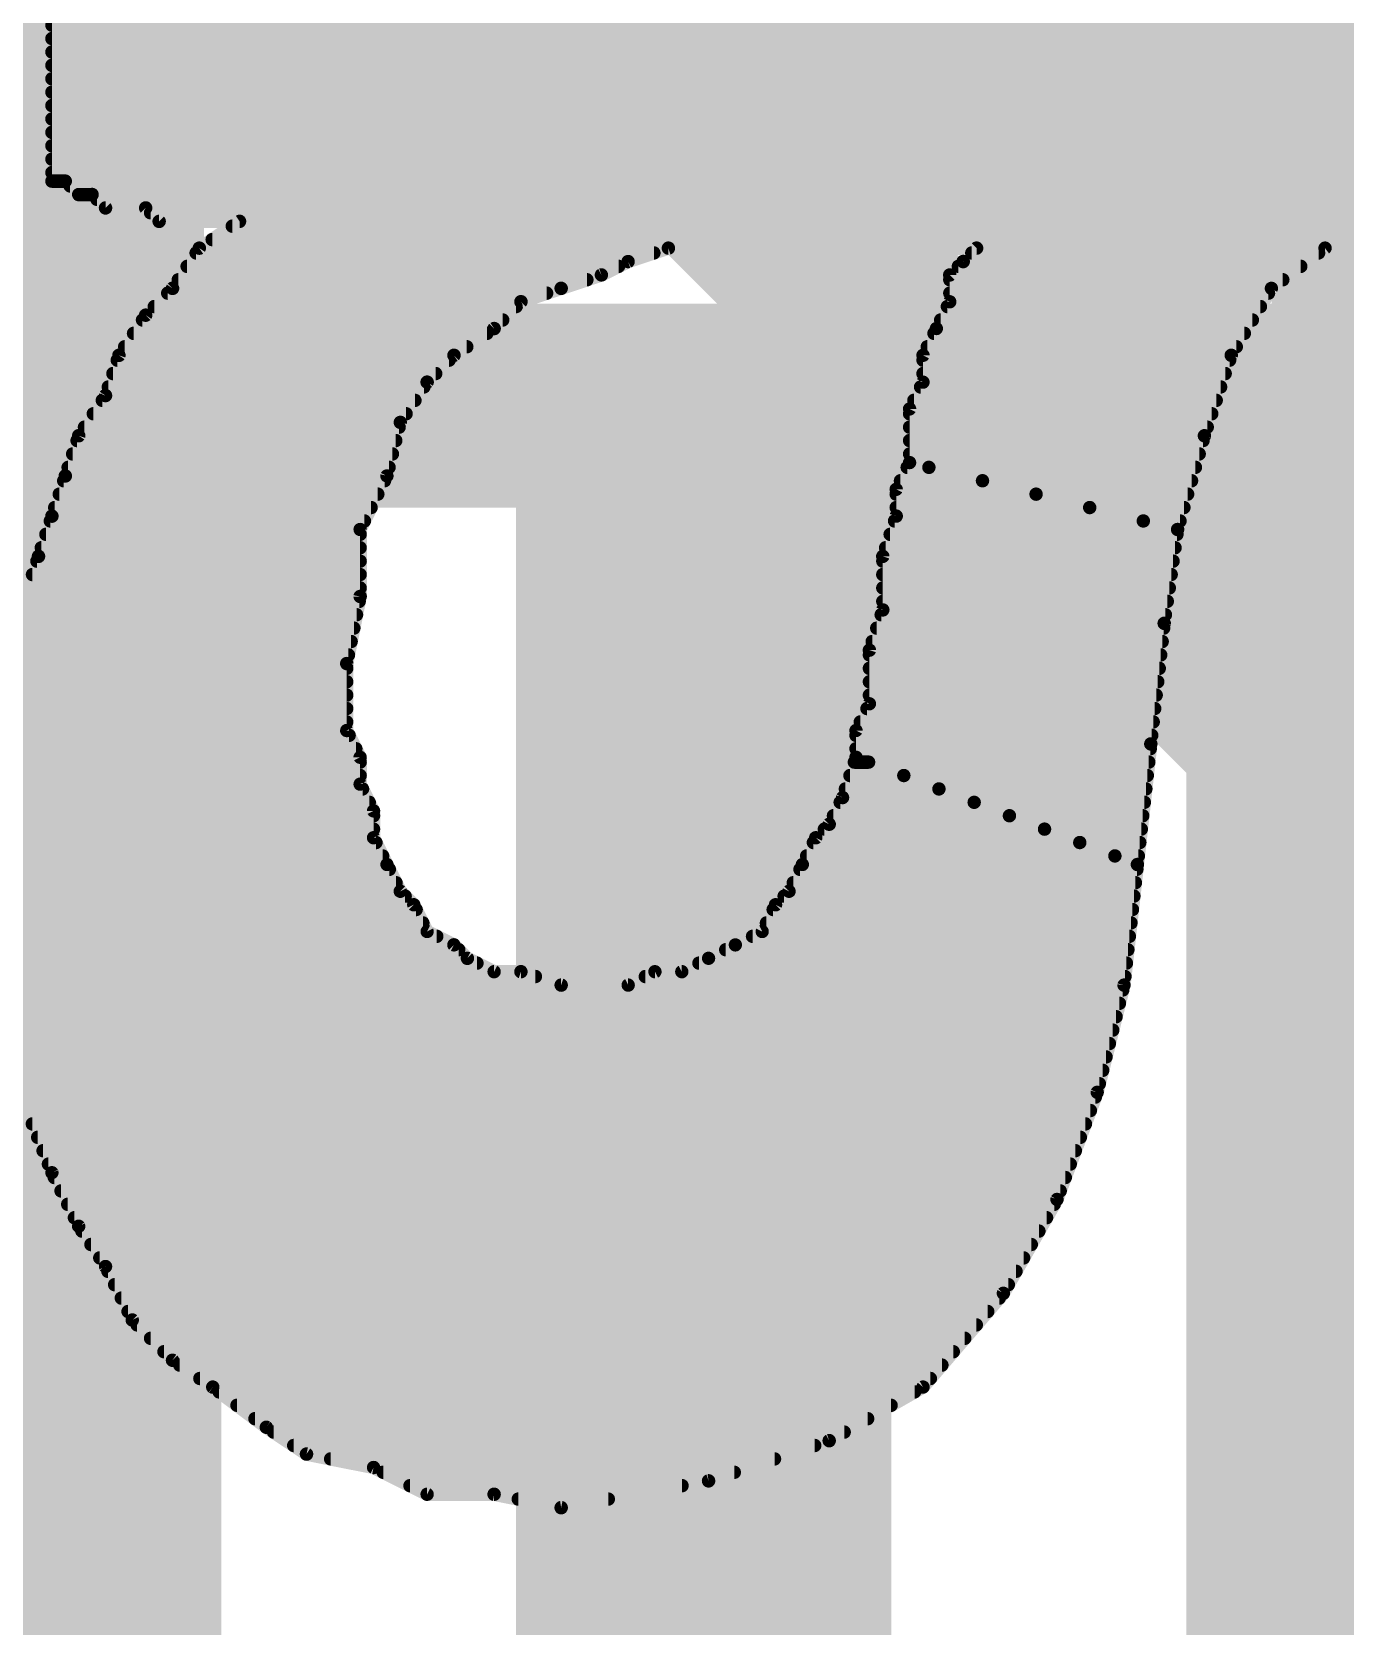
# Model space of a CAD drawing. Extents: x -33 to 74, y -20 to 37.
# Drawn here: x 8.139 to 9.119, y 9.305 to 10.495 of the extents above; entities that cross this region are included whole.
import ezdxf

# ---------------------------------------------------------------- set-up
doc = ezdxf.new("R2010")
doc.units = 0
for name, color, linetype in [('1', 12, 'CONTINUOUS'), ('16', 132, 'CONTINUOUS'), ('18', 110, 'CONTINUOUS'), ('22', 40, 'CONTINUOUS'), ('51', 53, 'CONTINUOUS')]:
    doc.layers.add(name, color=color, linetype=linetype)

# ---------------------------------------------------------------- blocks, each defined once
blk = doc.blocks.new('RECT')
blk.add_solid([(-0.5, -0.5), (0.5, -0.5), (-0.5, 0.5), (0.5, 0.5)])
blk = doc.blocks.new('ROUNDV')
at = {"const_width": 0.5}
blk.add_lwpolyline([(0, -0.25, 1), (0, 0.25, 1), (0, -0.25)], format="xyb", dxfattribs=at)

msp = doc.modelspace()

# ---------------------------------------------------------------- linework, layer by layer
at = {"layer": '1'}
for points, const_width in [([(9.14, 9.466), (9.14, 10.791)], 0.1524), ([(8.14, 9.466), (8.14, 10.7054)], 0.254), ([(8.64, 9.466), (8.64, 8.6574)], 0.254)]:
    msp.add_lwpolyline(points, dxfattribs=dict(at, const_width=const_width))
for points, const_width in [([(8.7035, 9.466, 1), (8.5765, 9.466)], 0.127), ([(8.0765, 9.466, 1), (8.2035, 9.466)], 0.127), ([(9.1019, 9.466, 1), (9.1781, 9.466)], 0.0762)]:
    msp.add_lwpolyline(points, format="xyb", dxfattribs=dict(at, const_width=const_width))
at = {"layer": '16', "const_width": 0.1524}
for points in [[(8.636, 10.414), (8.636, 12.1158)], [(9.652, 9.398), (8.636, 10.414)]]:
    msp.add_lwpolyline(points, dxfattribs=at)
at = {"layer": '16', "const_width": 0.0762}
for points in [[(8.6629, 10.4409, 1), (8.6091, 10.3871)], [(8.5979, 10.414, 1), (8.6741, 10.414)]]:
    msp.add_lwpolyline(points, format="xyb", dxfattribs=at)
at = {"layer": '22', "const_width": 0.01}
for points in [[(8.1536, 10.7736), (8.1536, 10.3836)], [(8.1536, 10.5), (9.543, 10.5)], [(8.1536, 10.49), (9.547, 10.49)], [(8.1536, 10.48), (9.551, 10.48)], [(8.1536, 10.47), (9.5543, 10.47)], [(8.1536, 10.46), (9.5563, 10.46)], [(8.1536, 10.45), (9.5583, 10.45)], [(8.1536, 10.44), (9.5603, 10.44)], [(8.1536, 10.43), (9.5623, 10.43)], [(8.1536, 10.42), (9.565, 10.42)], [(8.1536, 10.41), (9.569, 10.41)], [(8.1536, 10.4), (9.573, 10.4)], [(8.1536, 10.39), (9.577, 10.39)], [(8.1536, 10.3836), (8.1636, 10.3836)], [(8.1636, 10.3836), (8.1736, 10.3736)], [(8.1672, 10.38), (9.581, 10.38)], [(8.1736, 10.3736), (8.1836, 10.3736)], [(8.1836, 10.3736), (8.1936, 10.3636)], [(8.1872, 10.37), (9.5843, 10.37)], [(8.1936, 10.3636), (8.2236, 10.3636)], [(8.2236, 10.3636), (8.2336, 10.3536)], [(8.2272, 10.36), (9.5863, 10.36)], [(8.2336, 10.3536), (8.2936, 10.3536)], [(8.2936, 10.3536), (8.2636, 10.3336)], [(8.2882, 10.35), (9.5883, 10.35)], [(8.2732, 10.34), (9.5903, 10.34)], [(8.2636, 10.3336), (8.2436, 10.3036)], [(8.2612, 10.33), (8.6028, 10.33)], [(8.5636, 10.3136), (8.5836, 10.3236)], [(8.5836, 10.3236), (8.6136, 10.3336)], [(8.6136, 10.3336), (8.8436, 10.3336)], [(8.8336, 10.3236), (8.8236, 10.3136)], [(8.8436, 10.3336), (8.8336, 10.3236)], [(8.84, 10.33), (9.0988, 10.33)], [(9.0636, 10.3036), (9.1036, 10.3336)], [(9.1036, 10.3336), (9.2136, 10.3336)], [(8.2545, 10.32), (8.5764, 10.32)], [(8.5336, 10.3036), (8.5636, 10.3136)], [(8.8236, 10.3136), (8.8236, 10.2936)], [(8.83, 10.32), (9.0855, 10.32)], [(8.2436, 10.3036), (8.2236, 10.2836)], [(8.24, 10.3), (8.5228, 10.3)], [(8.2479, 10.31), (8.5528, 10.31)], [(8.5036, 10.2936), (8.5336, 10.3036)], [(8.8236, 10.31), (9.0721, 10.31)], [(8.8236, 10.3), (9.0614, 10.3)], [(9.0336, 10.2536), (9.0636, 10.3036)], [(8.23, 10.29), (8.5, 10.29)], [(8.4836, 10.2736), (8.5036, 10.2936)], [(8.8236, 10.2936), (8.8136, 10.2736)], [(8.8218, 10.29), (9.0554, 10.29)], [(8.2236, 10.2836), (8.2036, 10.2536)], [(8.2212, 10.28), (8.49, 10.28)], [(8.8168, 10.28), (9.0494, 10.28)], [(8.2145, 10.27), (8.4782, 10.27)], [(8.4536, 10.2536), (8.4836, 10.2736)], [(8.8136, 10.2736), (8.8036, 10.2536)], [(8.8118, 10.27), (9.0434, 10.27)], [(8.2036, 10.2536), (8.1936, 10.2236)], [(8.2079, 10.26), (8.4632, 10.26)], [(8.4336, 10.2336), (8.4536, 10.2536)], [(8.8036, 10.2536), (8.8036, 10.2336)], [(8.8068, 10.26), (9.0374, 10.26)], [(9.0136, 10.1936), (9.0336, 10.2536)], [(8.1991, 10.24), (8.44, 10.24)], [(8.2024, 10.25), (8.45, 10.25)], [(8.8036, 10.25), (9.0324, 10.25)], [(8.8036, 10.24), (9.0291, 10.24)], [(8.1957, 10.23), (8.4312, 10.23)], [(8.4136, 10.2036), (8.4336, 10.2336)], [(8.8036, 10.2336), (8.7936, 10.2136)], [(8.8018, 10.23), (9.0257, 10.23)], [(8.1936, 10.2236), (8.1736, 10.1936)], [(8.1912, 10.22), (8.4245, 10.22)], [(8.7968, 10.22), (9.0224, 10.22)], [(8.1845, 10.21), (8.4179, 10.21)], [(8.4036, 10.1636), (8.4136, 10.2036)], [(8.7936, 10.2136), (8.7936, 10.1736)], [(8.7936, 10.21), (9.0191, 10.21)], [(8.1736, 10.1936), (8.1636, 10.1636)], [(8.1779, 10.2), (8.4127, 10.2)], [(8.7936, 10.2), (9.0157, 10.2)], [(8.9936, 10.1236), (9.0136, 10.1936)], [(8.1691, 10.18), (8.4077, 10.18)], [(8.1724, 10.19), (8.4102, 10.19)], [(8.7936, 10.19), (9.0126, 10.19)], [(8.7936, 10.18), (9.0097, 10.18)], [(8.1657, 10.17), (8.4052, 10.17)], [(8.7936, 10.1736), (8.7836, 10.1536)], [(8.7918, 10.17), (8.808, 10.17)], [(8.9936, 10.1236), (8.7936, 10.1736)], [(8.7936, 10.1736), (8.9936, 10.1236)], [(8.808, 10.17), (9.0069, 10.17)], [(8.1636, 10.1636), (8.1536, 10.1336)], [(8.1624, 10.16), (8.4018, 10.16)], [(8.3836, 10.1236), (8.4036, 10.1636)], [(8.7868, 10.16), (8.848, 10.16)], [(8.848, 10.16), (9.004, 10.16)], [(8.1591, 10.15), (8.3968, 10.15)], [(8.7836, 10.1536), (8.7836, 10.1336)], [(8.7836, 10.15), (8.888, 10.15)], [(8.888, 10.15), (9.0011, 10.15)], [(8.1536, 10.1336), (8.1436, 10.1036)], [(8.1557, 10.14), (8.3918, 10.14)], [(8.7836, 10.1336), (8.7736, 10.1036)], [(8.7836, 10.14), (8.928, 10.14)], [(8.928, 10.14), (8.9983, 10.14)], [(8.1524, 10.13), (8.3868, 10.13)], [(8.3836, 10.0736), (8.3836, 10.1236)], [(8.7824, 10.13), (8.968, 10.13)], [(8.968, 10.13), (8.9954, 10.13)], [(8.9836, 10.0536), (8.9936, 10.1236)], [(8.1457, 10.11), (8.3836, 10.11)], [(8.1491, 10.12), (8.3836, 10.12)], [(8.7757, 10.11), (8.9917, 10.11)], [(8.7791, 10.12), (8.9931, 10.12)], [(8.1436, 10.1036), (8.1336, 10.0736)], [(8.1424, 10.1), (8.3836, 10.1)], [(8.7736, 10.1036), (8.7736, 10.0636)], [(8.7736, 10.1), (8.9902, 10.1)], [(8.1391, 10.09), (8.3836, 10.09)], [(8.7736, 10.09), (8.9888, 10.09)], [(8.1357, 10.08), (8.3836, 10.08)], [(8.3736, 10.0236), (8.3836, 10.0736)], [(8.7736, 10.08), (8.9874, 10.08)], [(8.1336, 10.07), (8.3829, 10.07)], [(8.7736, 10.0636), (8.7636, 10.0336)], [(8.7736, 10.07), (8.9859, 10.07)], [(8.1336, 10.06), (8.3809, 10.06)], [(8.1336, 10.05), (8.3789, 10.05)], [(8.7691, 10.05), (8.9832, 10.05)], [(8.7724, 10.06), (8.9845, 10.06)], [(8.9736, 9.9636), (8.9836, 10.0536)], [(8.1324, 10.04), (8.3769, 10.04)], [(8.7657, 10.04), (8.9821, 10.04)], [(8.1291, 10.03), (8.3749, 10.03)], [(8.7636, 10.0336), (8.7636, 9.9936)], [(8.7636, 10.03), (8.981, 10.03)], [(8.1257, 10.02), (8.3736, 10.02)], [(8.3736, 9.9736), (8.3736, 10.0236)], [(8.7636, 10.02), (8.9799, 10.02)], [(8.1236, 10.01), (8.3736, 10.01)], [(8.7636, 10.01), (8.9788, 10.01)], [(8.1236, 10), (8.3736, 10)], [(8.1236, 9.99), (8.3736, 9.99)], [(8.7636, 9.9936), (8.7536, 9.9736)], [(8.7618, 9.99), (8.9765, 9.99)], [(8.7636, 10), (8.9776, 10)], [(8.1236, 9.98), (8.3736, 9.98)], [(8.7568, 9.98), (8.9754, 9.98)], [(8.1224, 9.97), (8.3754, 9.97)], [(8.3836, 9.9536), (8.3736, 9.9736)], [(8.7536, 9.9736), (8.7536, 9.9536)], [(8.7536, 9.97), (8.9743, 9.97)], [(8.1191, 9.96), (8.3804, 9.96)], [(8.3836, 9.9336), (8.3836, 9.9536)], [(8.7536, 9.9536), (8.7436, 9.9236)], [(8.7536, 9.96), (8.9732, 9.96)], [(8.7536, 9.9536), (8.9636, 9.8736)], [(8.9636, 9.8736), (8.7536, 9.9536)], [(8.9636, 9.8736), (8.9736, 9.9636)], [(8.1157, 9.95), (8.3836, 9.95)], [(8.7524, 9.95), (8.763, 9.95)], [(8.763, 9.95), (8.9721, 9.95)], [(8.1136, 9.94), (8.3836, 9.94)], [(8.1136, 9.93), (8.3854, 9.93)], [(8.3936, 9.9136), (8.3836, 9.9336)], [(8.7457, 9.93), (8.8155, 9.93)], [(8.7491, 9.94), (8.7893, 9.94)], [(8.7893, 9.94), (8.971, 9.94)], [(8.8155, 9.93), (8.9699, 9.93)], [(8.1136, 9.92), (8.3904, 9.92)], [(8.7436, 9.9236), (8.7336, 9.9036)], [(8.7418, 9.92), (8.8418, 9.92)], [(8.8418, 9.92), (8.9688, 9.92)], [(8.1136, 9.91), (8.3936, 9.91)], [(8.3936, 9.8936), (8.3936, 9.9136)], [(8.7368, 9.91), (8.8681, 9.91)], [(8.8681, 9.91), (8.9676, 9.91)], [(8.1136, 9.9), (8.3936, 9.9)], [(8.7336, 9.9036), (8.7236, 9.8936)], [(8.73, 9.9), (8.8943, 9.9)], [(8.8943, 9.9), (8.9665, 9.9)], [(8.1136, 9.89), (8.3954, 9.89)], [(8.4036, 9.8736), (8.3936, 9.8936)], [(8.7236, 9.8936), (8.7136, 9.8736)], [(8.7218, 9.89), (8.9206, 9.89)], [(8.9206, 9.89), (8.9654, 9.89)], [(8.1136, 9.88), (8.4004, 9.88)], [(8.4136, 9.8536), (8.4036, 9.8736)], [(8.7136, 9.8736), (8.7036, 9.8536)], [(8.7168, 9.88), (8.9468, 9.88)], [(8.9468, 9.88), (8.9643, 9.88)], [(8.9536, 9.7836), (8.9636, 9.8736)], [(8.1136, 9.87), (8.4054, 9.87)], [(8.1136, 9.86), (8.4104, 9.86)], [(8.7068, 9.86), (8.9621, 9.86)], [(8.7118, 9.87), (8.9632, 9.87)], [(8.1136, 9.85), (8.4172, 9.85)], [(8.4236, 9.8436), (8.4136, 9.8536)], [(8.7036, 9.8536), (8.6936, 9.8436)], [(8.7, 9.85), (8.961, 9.85)], [(8.1136, 9.84), (8.4254, 9.84)], [(8.4336, 9.8236), (8.4236, 9.8436)], [(8.6936, 9.8436), (8.6836, 9.8236)], [(8.6918, 9.84), (8.9599, 9.84)], [(8.1143, 9.83), (8.4304, 9.83)], [(8.4536, 9.8136), (8.4336, 9.8236)], [(8.6836, 9.8236), (8.6636, 9.8136)], [(8.6868, 9.83), (8.9588, 9.83)], [(8.1163, 9.82), (8.4408, 9.82)], [(8.4636, 9.8036), (8.4536, 9.8136)], [(8.6636, 9.8136), (8.6436, 9.8036)], [(8.6764, 9.82), (8.9576, 9.82)], [(8.1183, 9.81), (8.4572, 9.81)], [(8.1203, 9.8), (8.4708, 9.8)], [(8.4836, 9.7936), (8.4636, 9.8036)], [(8.6436, 9.8036), (8.6236, 9.7936)], [(8.6364, 9.8), (8.9554, 9.8)], [(8.6564, 9.81), (8.9565, 9.81)], [(8.1223, 9.79), (8.5144, 9.79)], [(8.5036, 9.7936), (8.4836, 9.7936)], [(8.5336, 9.7836), (8.5036, 9.7936)], [(8.6036, 9.7936), (8.5836, 9.7836)], [(8.5964, 9.79), (8.9543, 9.79)], [(8.6236, 9.7936), (8.6036, 9.7936)], [(8.1236, 9.78), (8.9527, 9.78)], [(8.5836, 9.7836), (8.5336, 9.7836)], [(8.9336, 9.7036), (8.9536, 9.7836)], [(8.1236, 9.77), (8.9502, 9.77)], [(8.1236, 9.76), (8.9477, 9.76)], [(8.1236, 9.75), (8.9452, 9.75)], [(8.1236, 9.74), (8.9427, 9.74)], [(8.1245, 9.73), (8.9402, 9.73)], [(8.127, 9.72), (8.9377, 9.72)], [(8.1295, 9.71), (8.9352, 9.71)], [(8.132, 9.7), (8.9322, 9.7)], [(8.1336, 9.6936), (8.1536, 9.6436)], [(8.9036, 9.6236), (8.9336, 9.7036)], [(8.135, 9.69), (8.9285, 9.69)], [(8.139, 9.68), (8.9248, 9.68)], [(8.143, 9.67), (8.921, 9.67)], [(8.147, 9.66), (8.9173, 9.66)], [(8.151, 9.65), (8.9135, 9.65)], [(8.1536, 9.6436), (8.1736, 9.6036)], [(8.1554, 9.64), (8.9098, 9.64)], [(8.1604, 9.63), (8.906, 9.63)], [(8.8636, 9.5536), (8.9036, 9.6236)], [(8.1654, 9.62), (8.9015, 9.62)], [(8.1704, 9.61), (8.8958, 9.61)], [(8.1736, 9.6036), (8.1936, 9.5736)], [(8.176, 9.6), (8.8901, 9.6)], [(8.1827, 9.59), (8.8844, 9.59)], [(8.1893, 9.58), (8.8787, 9.58)], [(8.1936, 9.5736), (8.2136, 9.5336)], [(8.1954, 9.57), (8.873, 9.57)], [(8.2004, 9.56), (8.8673, 9.56)], [(8.2054, 9.55), (8.8605, 9.55)], [(8.8036, 9.4836), (8.8636, 9.5536)], [(8.2104, 9.54), (8.8519, 9.54)], [(8.2136, 9.5336), (8.2436, 9.5036)], [(8.2172, 9.53), (8.8434, 9.53)], [(8.2272, 9.52), (8.8348, 9.52)], [(8.2372, 9.51), (8.8262, 9.51)], [(8.2436, 9.5036), (8.2736, 9.4836)], [(8.249, 9.5), (8.8177, 9.5)], [(8.264, 9.49), (8.8091, 9.49)], [(8.2736, 9.4836), (8.3136, 9.4536)], [(8.2784, 9.48), (8.7973, 9.48)], [(8.7336, 9.4436), (8.8036, 9.4836)], [(8.2917, 9.47), (8.7798, 9.47)], [(8.3051, 9.46), (8.7623, 9.46)], [(8.3136, 9.4536), (8.3436, 9.4336)], [(8.319, 9.45), (8.7448, 9.45)], [(8.6436, 9.4136), (8.7336, 9.4436)], [(8.334, 9.44), (8.7228, 9.44)], [(8.3436, 9.4336), (8.3936, 9.4236)], [(8.3616, 9.43), (8.6928, 9.43)], [(8.3936, 9.4236), (8.4336, 9.4036)], [(8.4008, 9.42), (8.6628, 9.42)], [(8.4208, 9.41), (8.6238, 9.41)], [(8.5336, 9.3936), (8.6436, 9.4136)], [(8.4336, 9.4036), (8.4836, 9.4036)], [(8.4836, 9.4036), (8.5336, 9.3936)], [(8.5016, 9.4), (8.5688, 9.4)]]:
    msp.add_lwpolyline(points, dxfattribs=at)
at = {"layer": '22', "const_width": 0.005}
for points in [[(8.1536, 10.5025, 1), (8.1536, 10.4975)], [(8.1536, 10.4925, 1), (8.1536, 10.4875)], [(8.1536, 10.4825, 1), (8.1536, 10.4775)], [(8.1536, 10.4725, 1), (8.1536, 10.4675)], [(8.1536, 10.4625, 1), (8.1536, 10.4575)], [(8.1536, 10.4525, 1), (8.1536, 10.4475)], [(8.1536, 10.4425, 1), (8.1536, 10.4375)], [(8.1536, 10.4325, 1), (8.1536, 10.4275)], [(8.1536, 10.4225, 1), (8.1536, 10.4175)], [(8.1536, 10.4125, 1), (8.1536, 10.4075)], [(8.1536, 10.4025, 1), (8.1536, 10.3975)], [(8.1536, 10.3925, 1), (8.1536, 10.3875)], [(8.1536, 10.3861, 1), (8.1536, 10.3811)], [(8.1654, 10.3854, 1), (8.1618, 10.3818)], [(8.1636, 10.3811, 1), (8.1636, 10.3861)], [(8.1511, 10.3836, 1), (8.1561, 10.3836)], [(8.1672, 10.3825, 1), (8.1672, 10.3775)], [(8.1736, 10.3761, 1), (8.1736, 10.3711)], [(8.1718, 10.3718, 1), (8.1754, 10.3754)], [(8.1854, 10.3754, 1), (8.1818, 10.3718)], [(8.1836, 10.3711, 1), (8.1836, 10.3761)], [(8.1872, 10.3725, 1), (8.1872, 10.3675)], [(8.1936, 10.3661, 1), (8.1936, 10.3611)], [(8.1918, 10.3618, 1), (8.1954, 10.3654)], [(8.2254, 10.3654, 1), (8.2218, 10.3618)], [(8.2236, 10.3611, 1), (8.2236, 10.3661)], [(8.2272, 10.3625, 1), (8.2272, 10.3575)], [(8.2336, 10.3561, 1), (8.2336, 10.3511)], [(8.2318, 10.3518, 1), (8.2354, 10.3554)], [(8.2882, 10.3525, 1), (8.2882, 10.3475)], [(8.295, 10.3515, 1), (8.2922, 10.3557)], [(8.2936, 10.3511, 1), (8.2936, 10.3561)], [(8.2732, 10.3425, 1), (8.2732, 10.3375)], [(8.2612, 10.3325, 1), (8.2612, 10.3275)], [(8.2622, 10.3357, 1), (8.265, 10.3315)], [(8.2657, 10.3322, 1), (8.2615, 10.335)], [(8.5828, 10.326, 1), (8.5844, 10.3212)], [(8.5847, 10.3214, 1), (8.5825, 10.3258)], [(8.6028, 10.3275, 1), (8.6028, 10.3325)], [(8.6136, 10.3361, 1), (8.6136, 10.3311)], [(8.6144, 10.3312, 1), (8.6128, 10.336)], [(8.8318, 10.3254, 1), (8.8354, 10.3218)], [(8.8354, 10.3218, 1), (8.8318, 10.3254)], [(8.84, 10.3325, 1), (8.84, 10.3275)], [(8.8454, 10.3318, 1), (8.8418, 10.3354)], [(8.8436, 10.3311, 1), (8.8436, 10.3361)], [(9.0988, 10.3275, 1), (9.0988, 10.3325)], [(9.1036, 10.3361, 1), (9.1036, 10.3311)], [(9.1051, 10.3316, 1), (9.1021, 10.3356)], [(8.2545, 10.3225, 1), (8.2545, 10.3175)], [(8.5625, 10.3158, 1), (8.5647, 10.3114)], [(8.5644, 10.3112, 1), (8.5628, 10.316)], [(8.5764, 10.3175, 1), (8.5764, 10.3225)], [(8.8261, 10.3136, 1), (8.8211, 10.3136)], [(8.8218, 10.3154, 1), (8.8254, 10.3118)], [(8.83, 10.3225, 1), (8.83, 10.3175)], [(9.0855, 10.3175, 1), (9.0855, 10.3225)], [(8.24, 10.3025, 1), (8.24, 10.2975)], [(8.2415, 10.305, 1), (8.2457, 10.3022)], [(8.2454, 10.3018, 1), (8.2418, 10.3054)], [(8.2479, 10.3125, 1), (8.2479, 10.3075)], [(8.5228, 10.2975, 1), (8.5228, 10.3025)], [(8.5328, 10.306, 1), (8.5344, 10.3012)], [(8.5344, 10.3012, 1), (8.5328, 10.306)], [(8.5528, 10.3075, 1), (8.5528, 10.3125)], [(8.8236, 10.3125, 1), (8.8236, 10.3075)], [(8.8236, 10.3025, 1), (8.8236, 10.2975)], [(9.0621, 10.3056, 1), (9.0651, 10.3016)], [(9.0614, 10.2975, 1), (9.0614, 10.3025)], [(9.0657, 10.3023, 1), (9.0615, 10.3049)], [(9.0721, 10.3075, 1), (9.0721, 10.3125)], [(8.23, 10.2925, 1), (8.23, 10.2875)], [(8.5, 10.2875, 1), (8.5, 10.2925)], [(8.5028, 10.296, 1), (8.5044, 10.2912)], [(8.5054, 10.2918, 1), (8.5018, 10.2954)], [(8.8218, 10.2925, 1), (8.8218, 10.2875)], [(8.8211, 10.2936, 1), (8.8261, 10.2936)], [(8.8258, 10.2925, 1), (8.8214, 10.2947)], [(9.0554, 10.2875, 1), (9.0554, 10.2925)], [(8.2212, 10.2825, 1), (8.2212, 10.2775)], [(8.2218, 10.2854, 1), (8.2254, 10.2818)], [(8.2257, 10.2822, 1), (8.2215, 10.285)], [(8.49, 10.2775, 1), (8.49, 10.2825)], [(8.8168, 10.2825, 1), (8.8168, 10.2775)], [(9.0494, 10.2775, 1), (9.0494, 10.2825)], [(8.2145, 10.2725, 1), (8.2145, 10.2675)], [(8.4782, 10.2675, 1), (8.4782, 10.2725)], [(8.4818, 10.2754, 1), (8.4854, 10.2718)], [(8.485, 10.2715, 1), (8.4822, 10.2757)], [(8.8118, 10.2725, 1), (8.8118, 10.2675)], [(8.8114, 10.2747, 1), (8.8158, 10.2725)], [(8.8158, 10.2725, 1), (8.8114, 10.2747)], [(9.0434, 10.2675, 1), (9.0434, 10.2725)], [(8.2015, 10.255, 1), (8.2057, 10.2522)], [(8.206, 10.2528, 1), (8.2012, 10.2544)], [(8.2079, 10.2625, 1), (8.2079, 10.2575)], [(8.4522, 10.2557, 1), (8.455, 10.2515)], [(8.4554, 10.2518, 1), (8.4518, 10.2554)], [(8.4632, 10.2575, 1), (8.4632, 10.2625)], [(8.8061, 10.2536, 1), (8.8011, 10.2536)], [(8.8014, 10.2547, 1), (8.8058, 10.2525)], [(8.8068, 10.2625, 1), (8.8068, 10.2575)], [(9.0315, 10.2549, 1), (9.0357, 10.2523)], [(9.036, 10.2528, 1), (9.0312, 10.2544)], [(9.0374, 10.2575, 1), (9.0374, 10.2625)], [(8.1991, 10.2425, 1), (8.1991, 10.2375)], [(8.2024, 10.2525, 1), (8.2024, 10.2475)], [(8.44, 10.2375, 1), (8.44, 10.2425)], [(8.45, 10.2475, 1), (8.45, 10.2525)], [(8.8036, 10.2525, 1), (8.8036, 10.2475)], [(8.8036, 10.2425, 1), (8.8036, 10.2375)], [(9.0291, 10.2375, 1), (9.0291, 10.2425)], [(9.0324, 10.2475, 1), (9.0324, 10.2525)], [(8.1957, 10.2325, 1), (8.1957, 10.2275)], [(8.4318, 10.2354, 1), (8.4354, 10.2318)], [(8.4312, 10.2275, 1), (8.4312, 10.2325)], [(8.4357, 10.2322, 1), (8.4315, 10.235)], [(8.8018, 10.2325, 1), (8.8018, 10.2275)], [(8.8011, 10.2336, 1), (8.8061, 10.2336)], [(8.8058, 10.2325, 1), (8.8014, 10.2347)], [(9.0257, 10.2275, 1), (9.0257, 10.2325)], [(8.1912, 10.2225, 1), (8.1912, 10.2175)], [(8.1912, 10.2244, 1), (8.196, 10.2228)], [(8.1957, 10.2222, 1), (8.1915, 10.225)], [(8.4245, 10.2175, 1), (8.4245, 10.2225)], [(8.7968, 10.2225, 1), (8.7968, 10.2175)], [(9.0224, 10.2175, 1), (9.0224, 10.2225)], [(8.1845, 10.2125, 1), (8.1845, 10.2075)], [(8.416, 10.203, 1), (8.4112, 10.2042)], [(8.4179, 10.2075, 1), (8.4179, 10.2125)], [(8.7961, 10.2136, 1), (8.7911, 10.2136)], [(8.7914, 10.2147, 1), (8.7958, 10.2125)], [(8.7936, 10.2125, 1), (8.7936, 10.2075)], [(9.0191, 10.2075, 1), (9.0191, 10.2125)], [(8.1715, 10.195, 1), (8.1757, 10.1922)], [(8.176, 10.1928, 1), (8.1712, 10.1944)], [(8.1779, 10.2025, 1), (8.1779, 10.1975)], [(8.4115, 10.205, 1), (8.4157, 10.2022)], [(8.4127, 10.1975, 1), (8.4127, 10.2025)], [(8.7936, 10.2025, 1), (8.7936, 10.1975)], [(9.0112, 10.1944, 1), (9.016, 10.1928)], [(9.016, 10.1929, 1), (9.0112, 10.1943)], [(9.0157, 10.1975, 1), (9.0157, 10.2025)], [(8.1691, 10.1825, 1), (8.1691, 10.1775)], [(8.1724, 10.1925, 1), (8.1724, 10.1875)], [(8.4077, 10.1775, 1), (8.4077, 10.1825)], [(8.4102, 10.1875, 1), (8.4102, 10.1925)], [(8.7936, 10.1925, 1), (8.7936, 10.1875)], [(8.7936, 10.1825, 1), (8.7936, 10.1775)], [(9.0097, 10.1775, 1), (9.0097, 10.1825)], [(9.0126, 10.1875, 1), (9.0126, 10.1925)], [(8.1657, 10.1725, 1), (8.1657, 10.1675)], [(8.4052, 10.1675, 1), (8.4052, 10.1725)], [(8.7918, 10.1725, 1), (8.7918, 10.1675)], [(8.7942, 10.176, 1), (8.793, 10.1712)], [(8.7942, 10.176, 1), (8.793, 10.1712)], [(8.7911, 10.1736, 1), (8.7961, 10.1736)], [(8.7958, 10.1725, 1), (8.7914, 10.1747)], [(8.808, 10.1725, 1), (8.808, 10.1675)], [(8.808, 10.1675, 1), (8.808, 10.1725)], [(9.0069, 10.1675, 1), (9.0069, 10.1725)], [(8.1624, 10.1625, 1), (8.1624, 10.1575)], [(8.1612, 10.1644, 1), (8.166, 10.1628)], [(8.166, 10.1628, 1), (8.1612, 10.1644)], [(8.4012, 10.1642, 1), (8.406, 10.163)], [(8.4058, 10.1625, 1), (8.4014, 10.1647)], [(8.4018, 10.1575, 1), (8.4018, 10.1625)], [(8.7868, 10.1625, 1), (8.7868, 10.1575)], [(8.848, 10.1625, 1), (8.848, 10.1575)], [(8.848, 10.1575, 1), (8.848, 10.1625)], [(9.004, 10.1575, 1), (9.004, 10.1625)], [(8.1591, 10.1525, 1), (8.1591, 10.1475)], [(8.3968, 10.1475, 1), (8.3968, 10.1525)], [(8.7861, 10.1536, 1), (8.7811, 10.1536)], [(8.7814, 10.1547, 1), (8.7858, 10.1525)], [(8.7836, 10.1525, 1), (8.7836, 10.1475)], [(8.888, 10.1525, 1), (8.888, 10.1475)], [(8.888, 10.1475, 1), (8.888, 10.1525)], [(9.0011, 10.1475, 1), (9.0011, 10.1525)], [(8.156, 10.1328, 1), (8.1512, 10.1344)], [(8.1557, 10.1425, 1), (8.1557, 10.1375)], [(8.3918, 10.1375, 1), (8.3918, 10.1425)], [(8.7836, 10.1425, 1), (8.7836, 10.1375)], [(8.786, 10.1328, 1), (8.7812, 10.1344)], [(8.928, 10.1425, 1), (8.928, 10.1375)], [(8.928, 10.1375, 1), (8.928, 10.1425)], [(8.9983, 10.1375, 1), (8.9983, 10.1425)], [(8.1524, 10.1325, 1), (8.1524, 10.1275)], [(8.1512, 10.1344, 1), (8.156, 10.1328)], [(8.3861, 10.1236, 1), (8.3811, 10.1236)], [(8.3814, 10.1247, 1), (8.3858, 10.1225)], [(8.3868, 10.1275, 1), (8.3868, 10.1325)], [(8.7824, 10.1325, 1), (8.7824, 10.1275)], [(8.7811, 10.1336, 1), (8.7861, 10.1336)], [(8.968, 10.1325, 1), (8.968, 10.1275)], [(8.968, 10.1275, 1), (8.968, 10.1325)], [(8.9961, 10.1232, 1), (8.9911, 10.124)], [(8.9912, 10.1243, 1), (8.996, 10.1229)], [(8.993, 10.1212, 1), (8.9942, 10.126)], [(8.993, 10.1212, 1), (8.9942, 10.126)], [(8.9954, 10.1275, 1), (8.9954, 10.1325)], [(8.1457, 10.1125, 1), (8.1457, 10.1075)], [(8.1491, 10.1225, 1), (8.1491, 10.1175)], [(8.3836, 10.1175, 1), (8.3836, 10.1225)], [(8.3836, 10.1075, 1), (8.3836, 10.1125)], [(8.7757, 10.1125, 1), (8.7757, 10.1075)], [(8.7791, 10.1225, 1), (8.7791, 10.1175)], [(8.9917, 10.1075, 1), (8.9917, 10.1125)], [(8.9931, 10.1175, 1), (8.9931, 10.1225)], [(8.1424, 10.1025, 1), (8.1424, 10.0975)], [(8.1412, 10.1044, 1), (8.146, 10.1028)], [(8.146, 10.1028, 1), (8.1412, 10.1044)], [(8.3836, 10.0975, 1), (8.3836, 10.1025)], [(8.7761, 10.1036, 1), (8.7711, 10.1036)], [(8.7712, 10.1044, 1), (8.776, 10.1028)], [(8.7736, 10.1025, 1), (8.7736, 10.0975)], [(8.9902, 10.0975, 1), (8.9902, 10.1025)], [(8.1391, 10.0925, 1), (8.1391, 10.0875)], [(8.3836, 10.0875, 1), (8.3836, 10.0925)], [(8.7736, 10.0925, 1), (8.7736, 10.0875)], [(8.9888, 10.0875, 1), (8.9888, 10.0925)], [(8.3861, 10.0731, 1), (8.3811, 10.0741)], [(8.3836, 10.0775, 1), (8.3836, 10.0825)], [(8.7736, 10.0825, 1), (8.7736, 10.0775)], [(8.9874, 10.0775, 1), (8.9874, 10.0825)], [(8.3811, 10.0736, 1), (8.3861, 10.0736)], [(8.3829, 10.0675, 1), (8.3829, 10.0725)], [(8.7736, 10.0725, 1), (8.7736, 10.0675)], [(8.7711, 10.0636, 1), (8.7761, 10.0636)], [(8.776, 10.0628, 1), (8.7712, 10.0644)], [(8.9859, 10.0675, 1), (8.9859, 10.0725)], [(8.3789, 10.0475, 1), (8.3789, 10.0525)], [(8.3809, 10.0575, 1), (8.3809, 10.0625)], [(8.7691, 10.0525, 1), (8.7691, 10.0475)], [(8.7724, 10.0625, 1), (8.7724, 10.0575)], [(8.9861, 10.0533, 1), (8.9811, 10.0539)], [(8.9811, 10.054, 1), (8.9861, 10.0532)], [(8.9832, 10.0475, 1), (8.9832, 10.0525)], [(8.9845, 10.0575, 1), (8.9845, 10.0625)], [(8.3769, 10.0375, 1), (8.3769, 10.0425)], [(8.7657, 10.0425, 1), (8.7657, 10.0375)], [(8.9821, 10.0375, 1), (8.9821, 10.0425)], [(8.3749, 10.0275, 1), (8.3749, 10.0325)], [(8.7661, 10.0336, 1), (8.7611, 10.0336)], [(8.7612, 10.0344, 1), (8.766, 10.0328)], [(8.7636, 10.0325, 1), (8.7636, 10.0275)], [(8.981, 10.0275, 1), (8.981, 10.0325)], [(8.3761, 10.0236, 1), (8.3711, 10.0236)], [(8.3711, 10.0241, 1), (8.3761, 10.0231)], [(8.3736, 10.0175, 1), (8.3736, 10.0225)], [(8.7636, 10.0225, 1), (8.7636, 10.0175)], [(8.9799, 10.0175, 1), (8.9799, 10.0225)], [(8.3736, 10.0075, 1), (8.3736, 10.0125)], [(8.7636, 10.0125, 1), (8.7636, 10.0075)], [(8.9788, 10.0075, 1), (8.9788, 10.0125)], [(8.3736, 9.9975, 1), (8.3736, 10.0025)], [(8.3736, 9.9875, 1), (8.3736, 9.9925)], [(8.7618, 9.9925, 1), (8.7618, 9.9875)], [(8.7636, 10.0025, 1), (8.7636, 9.9975)], [(8.7611, 9.9936, 1), (8.7661, 9.9936)], [(8.7658, 9.9925, 1), (8.7614, 9.9947)], [(8.9765, 9.9875, 1), (8.9765, 9.9925)], [(8.9776, 9.9975, 1), (8.9776, 10.0025)], [(8.3736, 9.9775, 1), (8.3736, 9.9825)], [(8.7568, 9.9825, 1), (8.7568, 9.9775)], [(8.9754, 9.9775, 1), (8.9754, 9.9825)], [(8.3758, 9.9747, 1), (8.3714, 9.9725)], [(8.3711, 9.9736, 1), (8.3761, 9.9736)], [(8.3754, 9.9675, 1), (8.3754, 9.9725)], [(8.7561, 9.9736, 1), (8.7511, 9.9736)], [(8.7514, 9.9747, 1), (8.7558, 9.9725)], [(8.7536, 9.9725, 1), (8.7536, 9.9675)], [(8.9743, 9.9675, 1), (8.9743, 9.9725)], [(8.3804, 9.9575, 1), (8.3804, 9.9625)], [(8.3861, 9.9536, 1), (8.3811, 9.9536)], [(8.7536, 9.9625, 1), (8.7536, 9.9575)], [(8.756, 9.9528, 1), (8.7512, 9.9544)], [(8.9761, 9.9633, 1), (8.9711, 9.9639)], [(8.9711, 9.9639, 1), (8.9761, 9.9633)], [(8.9732, 9.9575, 1), (8.9732, 9.9625)], [(8.3814, 9.9525, 1), (8.3858, 9.9547)], [(8.3836, 9.9475, 1), (8.3836, 9.9525)], [(8.7524, 9.9525, 1), (8.7524, 9.9475)], [(8.7545, 9.9559, 1), (8.7527, 9.9513)], [(8.7545, 9.9559, 1), (8.7527, 9.9513)], [(8.7511, 9.9536, 1), (8.7561, 9.9536)], [(8.763, 9.9525, 1), (8.763, 9.9475)], [(8.763, 9.9475, 1), (8.763, 9.9525)], [(8.9721, 9.9475, 1), (8.9721, 9.9525)], [(8.3858, 9.9347, 1), (8.3814, 9.9325)], [(8.3811, 9.9336, 1), (8.3861, 9.9336)], [(8.3836, 9.9375, 1), (8.3836, 9.9425)], [(8.3854, 9.9275, 1), (8.3854, 9.9325)], [(8.7457, 9.9325, 1), (8.7457, 9.9275)], [(8.7491, 9.9425, 1), (8.7491, 9.9375)], [(8.7893, 9.9425, 1), (8.7893, 9.9375)], [(8.7893, 9.9375, 1), (8.7893, 9.9425)], [(8.8155, 9.9325, 1), (8.8155, 9.9275)], [(8.8155, 9.9275, 1), (8.8155, 9.9325)], [(8.9699, 9.9275, 1), (8.9699, 9.9325)], [(8.971, 9.9375, 1), (8.971, 9.9425)], [(8.3904, 9.9175, 1), (8.3904, 9.9225)], [(8.7418, 9.9225, 1), (8.7418, 9.9175)], [(8.7412, 9.9244, 1), (8.746, 9.9228)], [(8.7458, 9.9225, 1), (8.7414, 9.9247)], [(8.8418, 9.9225, 1), (8.8418, 9.9175)], [(8.8418, 9.9175, 1), (8.8418, 9.9225)], [(8.9688, 9.9175, 1), (8.9688, 9.9225)], [(8.3961, 9.9136, 1), (8.3911, 9.9136)], [(8.3914, 9.9125, 1), (8.3958, 9.9147)], [(8.3936, 9.9075, 1), (8.3936, 9.9125)], [(8.7368, 9.9125, 1), (8.7368, 9.9075)], [(8.8681, 9.9125, 1), (8.8681, 9.9075)], [(8.8681, 9.9075, 1), (8.8681, 9.9125)], [(8.9676, 9.9075, 1), (8.9676, 9.9125)], [(8.3936, 9.8975, 1), (8.3936, 9.9025)], [(8.73, 9.9025, 1), (8.73, 9.8975)], [(8.7314, 9.9047, 1), (8.7358, 9.9025)], [(8.7354, 9.9018, 1), (8.7318, 9.9054)], [(8.8943, 9.9025, 1), (8.8943, 9.8975)], [(8.8943, 9.8975, 1), (8.8943, 9.9025)], [(8.9665, 9.8975, 1), (8.9665, 9.9025)], [(8.3958, 9.8947, 1), (8.3914, 9.8925)], [(8.3911, 9.8936, 1), (8.3961, 9.8936)], [(8.3954, 9.8875, 1), (8.3954, 9.8925)], [(8.7218, 9.8925, 1), (8.7218, 9.8875)], [(8.7218, 9.8954, 1), (8.7254, 9.8918)], [(8.7258, 9.8925, 1), (8.7214, 9.8947)], [(8.9206, 9.8925, 1), (8.9206, 9.8875)], [(8.9206, 9.8875, 1), (8.9206, 9.8925)], [(8.9654, 9.8875, 1), (8.9654, 9.8925)], [(8.4004, 9.8775, 1), (8.4004, 9.8825)], [(8.4058, 9.8747, 1), (8.4014, 9.8725)], [(8.4014, 9.8725, 1), (8.4058, 9.8747)], [(8.7114, 9.8747, 1), (8.7158, 9.8725)], [(8.7158, 9.8725, 1), (8.7114, 9.8747)], [(8.7168, 9.8825, 1), (8.7168, 9.8775)], [(8.9468, 9.8825, 1), (8.9468, 9.8775)], [(8.9468, 9.8775, 1), (8.9468, 9.8825)], [(8.9661, 9.8733, 1), (8.9611, 9.8739)], [(8.9611, 9.8739, 1), (8.9661, 9.8733)], [(8.9627, 9.8713, 1), (8.9645, 9.8759)], [(8.9627, 9.8713, 1), (8.9645, 9.8759)], [(8.9643, 9.8775, 1), (8.9643, 9.8825)], [(8.4054, 9.8675, 1), (8.4054, 9.8725)], [(8.4104, 9.8575, 1), (8.4104, 9.8625)], [(8.7068, 9.8625, 1), (8.7068, 9.8575)], [(8.7118, 9.8725, 1), (8.7118, 9.8675)], [(8.9621, 9.8575, 1), (8.9621, 9.8625)], [(8.9632, 9.8675, 1), (8.9632, 9.8725)], [(8.4154, 9.8554, 1), (8.4118, 9.8518)], [(8.4114, 9.8525, 1), (8.4158, 9.8547)], [(8.4172, 9.8475, 1), (8.4172, 9.8525)], [(8.7, 9.8525, 1), (8.7, 9.8475)], [(8.7014, 9.8547, 1), (8.7058, 9.8525)], [(8.7054, 9.8518, 1), (8.7018, 9.8554)], [(8.961, 9.8475, 1), (8.961, 9.8525)], [(8.4258, 9.8447, 1), (8.4214, 9.8425)], [(8.4218, 9.8418, 1), (8.4254, 9.8454)], [(8.4254, 9.8375, 1), (8.4254, 9.8425)], [(8.6918, 9.8425, 1), (8.6918, 9.8375)], [(8.6918, 9.8454, 1), (8.6954, 9.8418)], [(8.6958, 9.8425, 1), (8.6914, 9.8447)], [(8.9599, 9.8375, 1), (8.9599, 9.8425)], [(8.4304, 9.8275, 1), (8.4304, 9.8325)], [(8.4347, 9.8258, 1), (8.4325, 9.8214)], [(8.6847, 9.8214, 1), (8.6825, 9.8258)], [(8.6868, 9.8325, 1), (8.6868, 9.8275)], [(8.9588, 9.8275, 1), (8.9588, 9.8325)], [(8.4314, 9.8225, 1), (8.4358, 9.8247)], [(8.4408, 9.8175, 1), (8.4408, 9.8225)], [(8.4554, 9.8154, 1), (8.4518, 9.8118)], [(8.4525, 9.8114, 1), (8.4547, 9.8158)], [(8.6625, 9.8158, 1), (8.6647, 9.8114)], [(8.6647, 9.8114, 1), (8.6625, 9.8158)], [(8.6764, 9.8225, 1), (8.6764, 9.8175)], [(8.6814, 9.8247, 1), (8.6858, 9.8225)], [(8.9576, 9.8175, 1), (8.9576, 9.8225)], [(8.4572, 9.8075, 1), (8.4572, 9.8125)], [(8.4647, 9.8058, 1), (8.4625, 9.8014)], [(8.4618, 9.8018, 1), (8.4654, 9.8054)], [(8.4708, 9.7975, 1), (8.4708, 9.8025)], [(8.6364, 9.8025, 1), (8.6364, 9.7975)], [(8.6425, 9.8058, 1), (8.6447, 9.8014)], [(8.6447, 9.8014, 1), (8.6425, 9.8058)], [(8.6564, 9.8125, 1), (8.6564, 9.8075)], [(8.9554, 9.7975, 1), (8.9554, 9.8025)], [(8.9565, 9.8075, 1), (8.9565, 9.8125)], [(8.4836, 9.7961, 1), (8.4836, 9.7911)], [(8.4825, 9.7914, 1), (8.4847, 9.7958)], [(8.5044, 9.796, 1), (8.5028, 9.7912)], [(8.5036, 9.7911, 1), (8.5036, 9.7961)], [(8.5144, 9.7875, 1), (8.5144, 9.7925)], [(8.5964, 9.7925, 1), (8.5964, 9.7875)], [(8.6036, 9.7961, 1), (8.6036, 9.7911)], [(8.6047, 9.7914, 1), (8.6025, 9.7958)], [(8.6225, 9.7958, 1), (8.6247, 9.7914)], [(8.6236, 9.7911, 1), (8.6236, 9.7961)], [(8.9543, 9.7875, 1), (8.9543, 9.7925)], [(8.5336, 9.7861, 1), (8.5336, 9.7811)], [(8.5328, 9.7812, 1), (8.5344, 9.786)], [(8.5825, 9.7858, 1), (8.5847, 9.7814)], [(8.5836, 9.7811, 1), (8.5836, 9.7861)], [(8.9511, 9.7839, 1), (8.9561, 9.7833)], [(8.956, 9.783, 1), (8.9512, 9.7842)], [(8.9527, 9.7775, 1), (8.9527, 9.7825)], [(8.9502, 9.7675, 1), (8.9502, 9.7725)], [(8.9477, 9.7575, 1), (8.9477, 9.7625)], [(8.9427, 9.7375, 1), (8.9427, 9.7425)], [(8.9452, 9.7475, 1), (8.9452, 9.7525)], [(8.9402, 9.7275, 1), (8.9402, 9.7325)], [(8.9377, 9.7175, 1), (8.9377, 9.7225)], [(8.9352, 9.7075, 1), (8.9352, 9.7125)], [(8.9312, 9.7042, 1), (8.936, 9.703)], [(8.9359, 9.7027, 1), (8.9313, 9.7045)], [(8.9322, 9.6975, 1), (8.9322, 9.7025)], [(8.139, 9.6825, 1), (8.139, 9.6775)], [(8.9248, 9.6775, 1), (8.9248, 9.6825)], [(8.9285, 9.6875, 1), (8.9285, 9.6925)], [(8.143, 9.6725, 1), (8.143, 9.6675)], [(8.921, 9.6675, 1), (8.921, 9.6725)], [(8.147, 9.6625, 1), (8.147, 9.6575)], [(8.9173, 9.6575, 1), (8.9173, 9.6625)], [(8.151, 9.6525, 1), (8.151, 9.6475)], [(8.9135, 9.6475, 1), (8.9135, 9.6525)], [(8.1558, 9.6447, 1), (8.1514, 9.6425)], [(8.1513, 9.6427, 1), (8.1559, 9.6445)], [(8.1554, 9.6425, 1), (8.1554, 9.6375)], [(8.9098, 9.6375, 1), (8.9098, 9.6425)], [(8.1604, 9.6325, 1), (8.1604, 9.6275)], [(8.9013, 9.6245, 1), (8.9059, 9.6227)], [(8.9058, 9.6224, 1), (8.9014, 9.6248)], [(8.906, 9.6275, 1), (8.906, 9.6325)], [(8.1654, 9.6225, 1), (8.1654, 9.6175)], [(8.1704, 9.6125, 1), (8.1704, 9.6075)], [(8.8958, 9.6075, 1), (8.8958, 9.6125)], [(8.9015, 9.6175, 1), (8.9015, 9.6225)], [(8.1757, 9.605, 1), (8.1715, 9.6022)], [(8.1714, 9.6025, 1), (8.1758, 9.6047)], [(8.176, 9.6025, 1), (8.176, 9.5975)], [(8.8901, 9.5975, 1), (8.8901, 9.6025)], [(8.1827, 9.5925, 1), (8.1827, 9.5875)], [(8.8844, 9.5875, 1), (8.8844, 9.5925)], [(8.1893, 9.5825, 1), (8.1893, 9.5775)], [(8.1958, 9.5747, 1), (8.1914, 9.5725)], [(8.8787, 9.5775, 1), (8.8787, 9.5825)], [(8.1915, 9.5722, 1), (8.1957, 9.575)], [(8.1954, 9.5725, 1), (8.1954, 9.5675)], [(8.873, 9.5675, 1), (8.873, 9.5725)], [(8.2004, 9.5625, 1), (8.2004, 9.5575)], [(8.2054, 9.5525, 1), (8.2054, 9.5475)], [(8.8605, 9.5475, 1), (8.8605, 9.5525)], [(8.8614, 9.5548, 1), (8.8658, 9.5524)], [(8.8655, 9.552, 1), (8.8617, 9.5552)], [(8.8673, 9.5575, 1), (8.8673, 9.5625)], [(8.2104, 9.5425, 1), (8.2104, 9.5375)], [(8.8519, 9.5375, 1), (8.8519, 9.5425)], [(8.2154, 9.5354, 1), (8.2118, 9.5318)], [(8.2114, 9.5325, 1), (8.2158, 9.5347)], [(8.2172, 9.5325, 1), (8.2172, 9.5275)], [(8.8434, 9.5275, 1), (8.8434, 9.5325)], [(8.2272, 9.5225, 1), (8.2272, 9.5175)], [(8.8348, 9.5175, 1), (8.8348, 9.5225)], [(8.2372, 9.5125, 1), (8.2372, 9.5075)], [(8.245, 9.5057, 1), (8.2422, 9.5015)], [(8.2418, 9.5018, 1), (8.2454, 9.5054)], [(8.8262, 9.5075, 1), (8.8262, 9.5125)], [(8.249, 9.5025, 1), (8.249, 9.4975)], [(8.264, 9.4925, 1), (8.264, 9.4875)], [(8.8091, 9.4875, 1), (8.8091, 9.4925)], [(8.8177, 9.4975, 1), (8.8177, 9.5025)], [(8.2751, 9.4856, 1), (8.2721, 9.4816)], [(8.2722, 9.4815, 1), (8.275, 9.4857)], [(8.2784, 9.4825, 1), (8.2784, 9.4775)], [(8.7973, 9.4775, 1), (8.7973, 9.4825)], [(8.8017, 9.4852, 1), (8.8055, 9.482)], [(8.8048, 9.4814, 1), (8.8024, 9.4858)], [(8.2917, 9.4725, 1), (8.2917, 9.4675)], [(8.7798, 9.4675, 1), (8.7798, 9.4725)], [(8.3051, 9.4625, 1), (8.3051, 9.4575)], [(8.7623, 9.4575, 1), (8.7623, 9.4625)], [(8.315, 9.4557, 1), (8.3122, 9.4515)], [(8.3121, 9.4516, 1), (8.3151, 9.4556)], [(8.319, 9.4525, 1), (8.319, 9.4475)], [(8.7324, 9.4458, 1), (8.7348, 9.4414)], [(8.7344, 9.4412, 1), (8.7328, 9.446)], [(8.7448, 9.4475, 1), (8.7448, 9.4525)], [(8.334, 9.4425, 1), (8.334, 9.4375)], [(8.3441, 9.4361, 1), (8.3431, 9.4311)], [(8.3422, 9.4315, 1), (8.345, 9.4357)], [(8.7228, 9.4375, 1), (8.7228, 9.4425)], [(8.3616, 9.4325, 1), (8.3616, 9.4275)], [(8.3947, 9.4258, 1), (8.3925, 9.4214)], [(8.3931, 9.4211, 1), (8.3941, 9.4261)], [(8.4008, 9.4225, 1), (8.4008, 9.4175)], [(8.6628, 9.4175, 1), (8.6628, 9.4225)], [(8.6928, 9.4275, 1), (8.6928, 9.4325)], [(8.4208, 9.4125, 1), (8.4208, 9.4075)], [(8.6238, 9.4075, 1), (8.6238, 9.4125)], [(8.6428, 9.416, 1), (8.6444, 9.4112)], [(8.644, 9.4111, 1), (8.6432, 9.4161)], [(8.4336, 9.4061, 1), (8.4336, 9.4011)], [(8.4325, 9.4014, 1), (8.4347, 9.4058)], [(8.4841, 9.4061, 1), (8.4831, 9.4011)], [(8.4836, 9.4011, 1), (8.4836, 9.4061)], [(8.5016, 9.4025, 1), (8.5016, 9.3975)], [(8.5688, 9.3975, 1), (8.5688, 9.4025)], [(8.5332, 9.3961, 1), (8.534, 9.3911)], [(8.5331, 9.3911, 1), (8.5341, 9.3961)]]:
    msp.add_lwpolyline(points, format="xyb", dxfattribs=at)
at = {"layer": '51', "const_width": 0.1524}
msp.add_lwpolyline([(12.39, 10.216), (5.39, 10.216)], dxfattribs=at)

# ---------------------------------------------------------------- block references
at = {"layer": '1', "xscale": 1.5, "yscale": 0.28, "rotation": 270}
for p in [(8.14, 9.466), (8.64, 9.466), (9.14, 9.466)]:
    msp.add_blockref('RECT', p, dxfattribs=at)
at = {"layer": '18', "xscale": 0.762, "yscale": 0.762}
msp.add_blockref('ROUNDV', (8.013, 10.8324), dxfattribs=at)
msp.add_blockref('ROUNDV', (8.013, 10.8324), dxfattribs=at)
at = {"layer": '51', "yscale": 0.25, "rotation": 90}
for p in [(8.14, 9.716), (8.64, 9.716), (9.14, 9.716)]:
    msp.add_blockref('RECT', p, dxfattribs=at)

doc.saveas('drawing.dxf')
